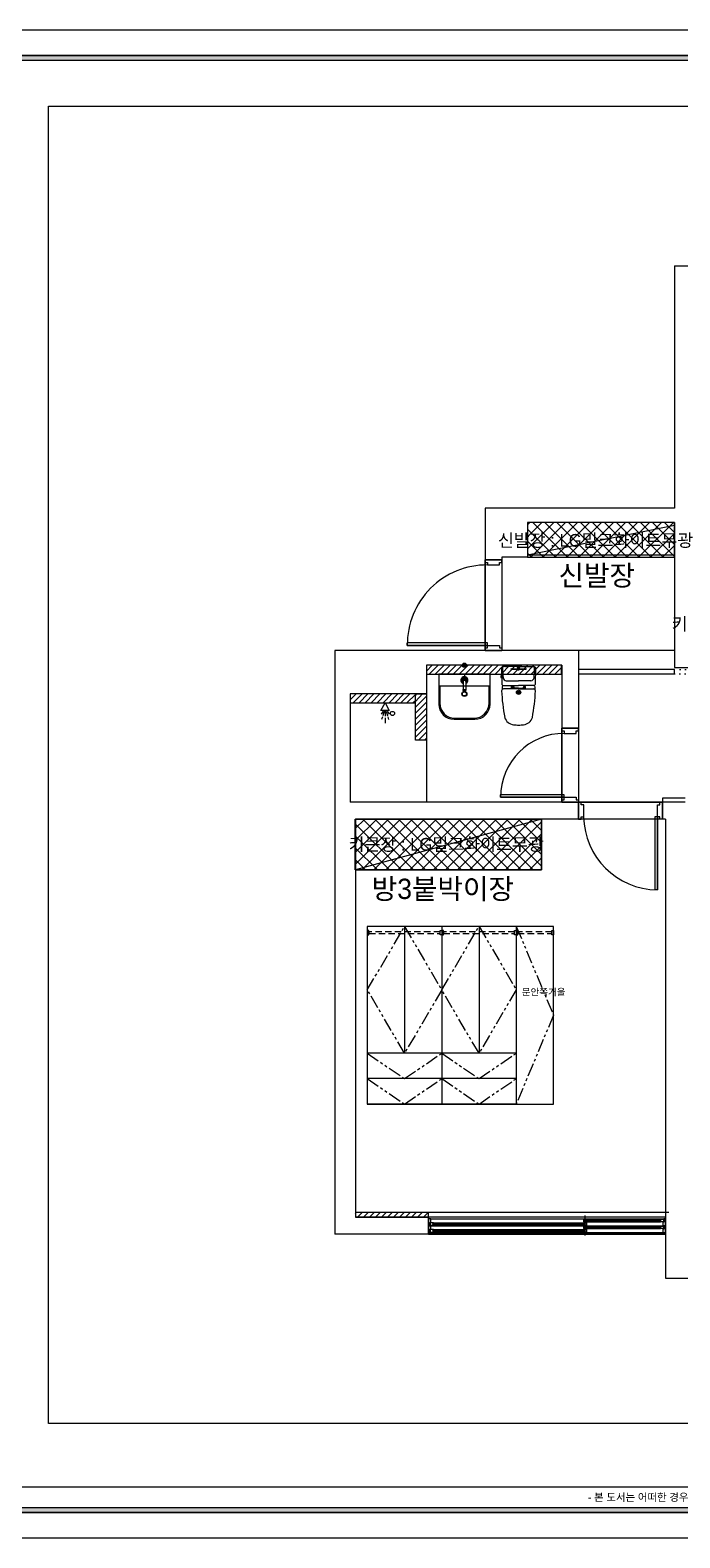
# Model space of a CAD drawing. Header units: inches. Extents: x 4138 to 127072, y -26315 to 43858.
# Drawn here: x 82820 to 90498, y 23974 to 41794 of the extents above; entities that cross this region are included whole.
import ezdxf
from ezdxf.enums import TextEntityAlignment as Align

# ---------------------------------------------------------------- set-up
doc = ezdxf.new("R2010")
doc.units = ezdxf.units.IN
doc.header["$LTSCALE"] = 50
doc.header["$MEASUREMENT"] = 0
for name, pattern in [('DOT', [0.25, 0, -0.25]), ('HID', [2.3, 1.5, -0.8]), ('HIDDEN', [0.375, 0.25, -0.125]), ('PHANTOM2', [1.25, 0.625, -0.125, 0.125, -0.125, 0.125, -0.125])]:
    doc.linetypes.add(name, pattern=pattern)
for name, color, linetype in [('0-ELC TEXT', 7, 'Continuous'), ('0-LINE', 7, 'Continuous'), ('02-WAL', 2, 'Continuous'), ('03-WAL NEW', 3, 'Continuous'), ('04-WIN', 4, 'Continuous'), ('04_FUR', 6, 'Continuous'), ('06-FUR', 6, 'Continuous'), ('06-LIGHT', 4, 'Continuous'), ('07-DIM WAL', 5, 'Continuous'), ('3.기호.계단선', 30, 'Continuous'), ('BATH', 4, 'Continuous'), ('CO-BATH', 6, 'Continuous'), ('FIN', 2, 'Continuous'), ('FORM(YOURNAME)-11', 1, 'Continuous'), ('HL', 6, 'HIDDEN'), ('RC-LIGHT', 7, 'Continuous'), ('도면층2', 2, 'Continuous'), ('도면층4', 4, 'Continuous'), ('도면층5', 5, 'Continuous'), ('욕실설비', 3, 'Continuous')]:
    doc.layers.add(name, color=color, linetype=linetype)
doc.styles.add('YOURNAME', font='HY울릉도M.TTF')
doc.styles.add('코레일둥고', font='Korail_Round_Gothic_Medium.ttf')

# ---------------------------------------------------------------- blocks, each defined once
blk = doc.blocks.new('FORM-PLAN')
at = {"layer": 'FORM(YOURNAME)-11'}
h = blk.add_hatch(color=256, dxfattribs=at)
h.dxf.hatch_style = 1
h.paths.add_polyline_path([(-71444, 55115), (10556, 55115), (10556, 54915), (-71444, 54915)])
h.paths.add_polyline_path([(-71444, -2085), (10556, -2085), (10556, -2285), (-71444, -2285)])
at = {"layer": 'Defpoints', "color": 158}
blk.add_line((1346, -1285), (-71444, -1285), dxfattribs=at)
for points in [[(-71444, -2285), (10556, -2285), (10556, 55115), (-71444, 55115)], [(-69444, 53115), (-64, 53115), (-64, 1215), (-69444, 1215)]]:
    blk.add_lwpolyline(points, close=True, dxfattribs=at)
at = {"layer": 'FORM(YOURNAME)-11', "color": 250}
blk.add_lwpolyline([(-72444, -3285), (11556, -3285), (11556, 56115), (-72444, 56115)], close=True, dxfattribs=at)
at = {"layer": 'FORM(YOURNAME)-11'}
for points in [[(-71444, 55115), (10556, 55115), (10556, 54915), (-71444, 54915)], [(-71444, -2085), (10556, -2085), (10556, -2285), (-71444, -2285)]]:
    blk.add_lwpolyline(points, close=True, dxfattribs=at)
at = {"layer": 'FORM(YOURNAME)-11', "color": 1, "style": 'YOURNAME'}
blk.add_text("- 본 도서는 어떠한 경우에도 무단으로 도용할 수 없으며 도용시 '지적재산권' 보호에 관한 법률에 의거, 법적 분쟁이 발생합니다.  또한 본 도서에 관한 모든 저작권은 당사에 있습니다. -", height=300, dxfattribs=at).set_placement((-32990, -1685), align=Align.MIDDLE_CENTER)
at = {"layer": 'FORM(YOURNAME)-11', "color": 3, "style": 'YOURNAME'}
for tag, height, p in [('1', 450, (9905, 18188)), ('2', 450, (9905, 17544)), ('3', 450, (9905, 16257)), ('4', 450, (9905, 14326)), ('5', 515, (9905, 12009)), ('6', 515, (9905, 9757)), ('7', 515, (9905, 7504)), ('8', 515, (9905, 5252)), ('9', 515, (9905, 2999)), ('10', 515, (5655, 811)), ('11', 515, (9905, 747)), ('12', 515, (5655, -1441)), ('13', 515, (9905, -1441))]:
    blk.add_attdef(tag, text='', height=height, dxfattribs=at).set_placement(p, align=Align.MIDDLE_RIGHT)
blk = doc.blocks.new('ggggg')
at = {"layer": '3.기호.계단선'}
h = blk.add_hatch(color=8, dxfattribs=at)
h.dxf.hatch_style = 1
edge = h.paths.add_edge_path()
edge.add_arc((66208, 5389), 25, 0, 360)
h = blk.add_hatch(color=8, dxfattribs=at)
h.dxf.hatch_style = 1
edge = h.paths.add_edge_path()
edge.add_arc((66848, 5069), 25, 0, 360)
at = {"color": 8}
blk.add_line((66208, 5284), (66208, 5206), dxfattribs=at)
at = {"layer": '0-LINE', "color": 8}
blk.add_line((68690, 5564), (67558, 5564), dxfattribs=at)
at = {"layer": '02-WAL', "color": 8}
for p, q in [((68690, 10111), (71395, 10111)), ((68690, 10111), (68690, 7244)), ((66452, 7244), (66452, 5564)), ((68690, 7244), (66452, 7244)), ((66952, 7075), (66952, 6665)), ((68690, 7075), (66952, 7075)), ((68690, 7075), (68690, 5364)), ((66652, 6634), (66452, 6634)), ((66652, 6665), (66652, 5564)), ((66952, 6665), (66652, 6665)), ((64678, 5564), (64678, -1336)), ((67558, 5564), (64678, 5564)), ((67558, 5564), (67558, 3569)), ((65758, 5389), (65758, 5049)), ((67358, 5389), (65758, 5389)), ((67358, 5389), (67358, 3769)), ((68690, 5364), (71595, 5364)), ((64858, 5049), (64858, 3769)), ((65758, 5049), (64858, 5049)), ((67558, 4644), (67358, 4644)), ((67558, 3769), (64858, 3769)), ((68818, 3769), (67558, 3769)), ((68548, 3769), (68548, 3569)), ((68583, 3569), (64919, 3569)), ((64919, 3569), (64919, -1136)), ((68583, 3569), (68583, -1854)), ((68583, -1136), (64919, -1136)), ((68583, -1336), (64678, -1336)), ((68583, -1854), (69526, -1854))]:
    blk.add_line(p, q, dxfattribs=at)
at = {"layer": '03-WAL NEW', "color": 8, "linetype": 'Continuous'}
for p, q in [((65758, 5320), (65827, 5389)), ((65793, 5284), (65898, 5389)), ((65863, 5284), (65968, 5389)), ((65934, 5284), (66039, 5389)), ((66005, 5284), (66110, 5389)), ((66076, 5284), (66181, 5389)), ((66146, 5284), (66251, 5389)), ((66217, 5284), (66322, 5389)), ((66288, 5284), (66393, 5389)), ((66358, 5284), (66463, 5389)), ((66429, 5284), (66534, 5389)), ((66500, 5284), (66605, 5389)), ((66570, 5284), (66675, 5389)), ((66641, 5284), (66746, 5389)), ((66712, 5284), (66817, 5389)), ((66783, 5284), (66888, 5389)), ((66853, 5284), (66958, 5389)), ((66924, 5284), (67029, 5389)), ((66995, 5284), (67100, 5389)), ((67065, 5284), (67170, 5389)), ((67136, 5284), (67241, 5389)), ((67207, 5284), (67312, 5389)), ((67278, 5284), (67356, 5362)), ((67348, 5284), (67356, 5292)), ((64858, 4980), (64927, 5049)), ((64893, 4944), (64998, 5049)), ((64963, 4944), (65068, 5049)), ((65034, 4944), (65139, 5049)), ((65105, 4944), (65210, 5049)), ((65176, 4944), (65281, 5049)), ((65246, 4944), (65351, 5049)), ((65317, 4944), (65422, 5049)), ((65388, 4944), (65493, 5049)), ((65458, 4944), (65563, 5049)), ((65529, 4944), (65628, 5043)), ((65628, 5033), (65644, 5049)), ((65628, 4962), (65714, 5049)), ((65628, 4892), (65758, 5022)), ((65600, 4944), (65628, 4972)), ((65628, 4821), (65758, 4951)), ((65628, 4750), (65758, 4880)), ((65628, 4680), (65758, 4810)), ((65628, 4609), (65758, 4739)), ((65628, 4538), (65758, 4668)), ((65664, 4504), (65758, 4598)), ((65735, 4504), (65758, 4527)), ((64919, -1092), (64930, -1081)), ((64946, -1136), (65001, -1081)), ((65016, -1136), (65071, -1081)), ((65087, -1136), (65142, -1081)), ((65158, -1136), (65213, -1081)), ((65228, -1136), (65283, -1081)), ((65299, -1136), (65354, -1081)), ((65370, -1136), (65425, -1081)), ((65441, -1136), (65496, -1081)), ((65511, -1136), (65566, -1081)), ((65582, -1136), (65637, -1081)), ((65653, -1136), (65708, -1081)), ((65723, -1136), (65778, -1081))]:
    blk.add_line(p, q, dxfattribs=at)
at = {"layer": '03-WAL NEW', "color": 8}
for p, q in [((65758, 5389), (65758, 5284)), ((67356, 5389), (65758, 5389)), ((67356, 5284), (67356, 5389)), ((65758, 5284), (67356, 5284)), ((65628, 4504), (65628, 5049)), ((65628, 5049), (65758, 5049)), ((65758, 5049), (65758, 4504)), ((64858, 4944), (65628, 4944)), ((65758, 4504), (65628, 4504)), ((65758, 4504), (65758, 3769)), ((68818, 3819), (68548, 3819)), ((68548, 3819), (68548, 3769)), ((65783, -1081), (64919, -1081)), ((64919, -1081), (64919, -1136)), ((64919, -1136), (65783, -1136)), ((68624, -1081), (65119, -1081)), ((65783, -1136), (65783, -1081))]:
    blk.add_line(p, q, dxfattribs=at)
at = {"layer": '04-WIN', "color": 8}
for p, q in [((65532, 5624), (66482, 5624)), ((66633, 3829), (67388, 3829)), ((68488, 2734), (68488, 3599)), ((65783, -1136), (65783, -1336)), ((65783, -1336), (65783, -1136)), ((68583, -1336), (68583, -1136))]:
    blk.add_line(p, q, dxfattribs=at)
at = {"layer": '04-WIN', "color": 8, "linetype": 'Continuous'}
for p, q in [((65800, -1236), (68553, -1236)), ((65813, -1156), (68565, -1156)), ((65813, -1236), (68565, -1236)), ((65842, -1201), (67615, -1201)), ((65842, -1231), (67615, -1231)), ((67633, -1272), (67633, -1115)), ((67633, -1352), (67633, -1195)), ((67650, -1160), (68524, -1160)), ((67650, -1190), (68524, -1190)), ((67650, -1240), (68524, -1240)), ((65800, -1316), (68553, -1316)), ((65842, -1281), (67615, -1281)), ((65842, -1311), (67615, -1311)), ((67650, -1270), (68524, -1270))]:
    blk.add_line(p, q, dxfattribs=at)
at = {"layer": '04-WIN', "color": 8}
blk.add_lwpolyline([(65783, -1336), (68583, -1336), (68583, -1136), (65783, -1136)], close=True, dxfattribs=at)
at = {"layer": '04-WIN', "color": 8, "linetype": 'Continuous'}
for points in [[(65783, -1227), (65783, -1236), (65800, -1236), (65800, -1197), (65813, -1197), (65813, -1156), (65783, -1156), (65783, -1165)], [(65783, -1307), (65783, -1316), (65800, -1316), (65800, -1277), (65813, -1277), (65813, -1236), (65783, -1236), (65783, -1245)], [(67619, -1214), (65838, -1214), (65838, -1218), (67619, -1218), (67619, -1214), (67619, -1218)], [(65842, -1210), (65845, -1211), (65845, -1212), (65846, -1214)], [(65842, -1222), (65845, -1220), (65845, -1219), (65846, -1218)], [(67615, -1210), (67612, -1211), (67612, -1212), (67611, -1214)], [(67615, -1222), (67612, -1220), (67612, -1219), (67611, -1218)], [(67650, -1170), (67653, -1171), (67653, -1172), (67654, -1173)], [(67650, -1181), (67653, -1180), (67653, -1179), (67654, -1177)], [(68524, -1170), (68521, -1171), (68521, -1172), (68520, -1173)], [(68524, -1181), (68521, -1180), (68521, -1179), (68520, -1177)], [(68583, -1165), (68583, -1156), (68565, -1156), (68565, -1195), (68553, -1195), (68553, -1236), (68583, -1236), (68583, -1227)], [(68583, -1245), (68583, -1236), (68565, -1236), (68565, -1275), (68553, -1275), (68553, -1316), (68583, -1316), (68583, -1307)], [(67619, -1294), (65838, -1294), (65838, -1298), (67619, -1298), (67619, -1294), (67619, -1298)], [(65842, -1290), (65845, -1291), (65845, -1292), (65846, -1294)], [(65842, -1302), (65845, -1300), (65845, -1299), (65846, -1298)], [(67615, -1290), (67612, -1291), (67612, -1292), (67611, -1294)], [(67615, -1302), (67612, -1300), (67612, -1299), (67611, -1298)], [(67650, -1250), (67653, -1251), (67653, -1252), (67654, -1253)], [(67650, -1261), (67653, -1260), (67653, -1259), (67654, -1257)], [(68524, -1250), (68521, -1251), (68521, -1252), (68520, -1253)], [(68524, -1261), (68521, -1260), (68521, -1259), (68520, -1257)]]:
    blk.add_lwpolyline(points, dxfattribs=at)
for points in [[(65842, -1211), (65842, -1201), (65804, -1201), (65804, -1231), (65842, -1231), (65842, -1221), (65836, -1219), (65836, -1213)], [(67650, -1170), (67650, -1160), (67615, -1160), (67615, -1190), (67650, -1190), (67650, -1180), (67645, -1179), (67645, -1172)], [(67615, -1211), (67615, -1201), (67650, -1201), (67650, -1231), (67615, -1231), (67615, -1221), (67621, -1219), (67621, -1213)], [(67650, -1250), (67650, -1240), (67615, -1240), (67615, -1270), (67650, -1270), (67650, -1260), (67645, -1259), (67645, -1252)], [(67647, -1177), (68527, -1177), (68527, -1173), (67647, -1173)], [(68524, -1170), (68524, -1160), (68562, -1160), (68562, -1190), (68524, -1190), (68524, -1180), (68530, -1179), (68530, -1172)], [(68524, -1250), (68524, -1240), (68562, -1240), (68562, -1270), (68524, -1270), (68524, -1260), (68530, -1259), (68530, -1252)], [(65842, -1291), (65842, -1281), (65804, -1281), (65804, -1311), (65842, -1311), (65842, -1301), (65836, -1299), (65836, -1293)], [(67615, -1291), (67615, -1281), (67650, -1281), (67650, -1311), (67615, -1311), (67615, -1301), (67621, -1299), (67621, -1293)], [(67647, -1257), (68527, -1257), (68527, -1253), (67647, -1253)]]:
    blk.add_lwpolyline(points, close=True, dxfattribs=at)
at = {"layer": '04_FUR', "color": 8}
for p, q in [((67119, 3569), (64919, 3569)), ((64919, 3569), (64919, 2969)), ((67119, 3569), (64919, 2969)), ((67119, 2969), (67119, 3569)), ((64919, 2969), (67119, 2969))]:
    blk.add_line(p, q, dxfattribs=at)
at = {"layer": '06-FUR', "color": 8}
for p, q in [((66952, 6694), (68690, 7044)), ((66952, 6694), (68690, 6694)), ((68690, 5339), (67558, 5339)), ((67558, 5339), (67558, 5289)), ((67558, 5289), (68690, 5289)), ((68690, 5289), (68690, 5339))]:
    blk.add_line(p, q, dxfattribs=at)
at = {"layer": '06-FUR', "color": 8, "linetype": 'DOT', "ltscale": 5}
for p, q in [((69822, 5339), (68690, 5339)), ((68690, 5339), (68690, 5289)), ((68690, 5289), (69822, 5289))]:
    blk.add_line(p, q, dxfattribs=at)
at = {"layer": '3.기호.계단선', "color": 8}
for centre in [(66208, 5389), (66848, 5069), (65358, 4819)]:
    blk.add_circle(centre, 25, dxfattribs=at)
at = {"layer": 'BATH', "color": 8}
for p, q in [((65220, 4853), (65273, 4944)), ((65320, 4853), (65220, 4853)), ((65247, 4845), (65225, 4810)), ((65259, 4846), (65244, 4789)), ((65271, 4848), (65271, 4786)), ((65273, 4944), (65320, 4853)), ((65283, 4846), (65298, 4789)), ((65295, 4845), (65317, 4810)), ((65240, 4780), (65230, 4746)), ((65271, 4769), (65271, 4706)), ((65302, 4780), (65312, 4746))]:
    blk.add_line(p, q, dxfattribs=at)
at = {"layer": 'CO-BATH', "color": 8}
for p, q in [((65905, 5284), (65905, 4930)), ((66511, 5284), (65905, 5284)), ((66193, 5212), (66193, 5104)), ((66223, 5212), (66223, 5104)), ((66511, 4930), (66511, 5284)), ((65917, 5140), (65917, 4942)), ((66499, 5140), (65917, 5140)), ((66190, 5098), (66190, 5092)), ((66190, 5098), (66225, 5098)), ((66190, 5092), (66225, 5092)), ((66191, 5104), (66191, 5098)), ((66191, 5104), (66224, 5104)), ((66224, 5104), (66224, 5098)), ((66225, 5098), (66225, 5092)), ((66499, 4942), (66499, 5140)), ((66085, 4750), (66331, 4750)), ((66097, 4762), (66319, 4762))]:
    blk.add_line(p, q, dxfattribs=at)
for radius in [30, 24]:
    blk.add_circle((66208, 5050), radius, dxfattribs=at)
for centre, radius, start, end in [((66208, 5212), 42, 290.9248, 249.0751), ((66208, 5212), 36, 294.6243, 245.3757), ((66208, 5212), 30, 300, 240), ((66208, 5212), 21.6, 313.9829, 226.017), ((66208, 5212), 15, 360, 180), ((66085, 4930), 180, 180, 270), ((66097, 4942), 180, 180, 270), ((66319, 4942), 180, 270, 0), ((66331, 4930), 180, 270, 0)]:
    blk.add_arc(centre, radius, start, end, dxfattribs=at)
at = {"layer": 'FIN', "color": 8}
for p, q in [((66840, 5373), (66675, 5373)), ((66692, 5374), (66679, 5374)), ((66692, 5374), (66704, 5374)), ((66856, 5373), (67020, 5373)), ((66702, 5206), (66848, 5206)), ((66993, 5206), (66848, 5206)), ((66667, 5148), (66848, 5148)), ((66848, 5109), (66668, 5109)), ((67028, 5148), (66848, 5148)), ((66848, 5109), (67027, 5109))]:
    blk.add_line(p, q, dxfattribs=at)
for points in [[(66675, 5373), (66663, 5373, 0.421209), (66648, 5358), (66652, 5163, 0.001659)], [(67020, 5373), (67033, 5373, -0.421209), (67048, 5358), (67043, 5163, -0.001659)], [(66667, 5148, 0.371724), (66653, 5133, 0.003515), (66654, 5102, 0.320541)], [(67028, 5148, -0.371724), (67042, 5133, -0.003515), (67042, 5102, -0.320541)]]:
    blk.add_lwpolyline(points, format="xyb", dxfattribs=at)
for centre, radius, start, end in [((66675, 5357), 16, 90, 179.3116), ((67659, 5345), 1000, 179.3116, 185.9437), ((66679, 5389), 15, 180, 270), ((66704, 5389), 15, 270, 0), ((67020, 5357), 16, 0.6884, 90), ((66036, 5345), 1000, 354.0563, 0.6884), ((66704, 5246), 40, 185.9437, 267.5129), ((66991, 5246), 40, 272.4871, 354.0563), ((66668, 5089), 20, 90, 182.3333), ((68852, 5178), 2206, 182.3333, 190.6081), ((66667, 5163), 15, 181.3651, 270), ((64843, 5178), 2206, 349.3919, 357.6667), ((67027, 5089), 20, 357.6667, 90), ((67028, 5163), 15, 270, 358.6349), ((66803, 4811), 126, 198.2964, 263.4241), ((66848, 5088), 406, 261.6993, 270), ((66848, 5088), 406, 270, 278.3007), ((66892, 4811), 126, 276.5759, 341.7036)]:
    blk.add_arc(centre, radius, start, end, dxfattribs=at)
at = {"layer": 'HL', "color": 8, "linetype": 'Continuous'}
for p, q in [((66761, 5348), (66839, 5348)), ((66824, 5379), (66824, 5389)), ((66824, 5379), (66872, 5379)), ((66841, 5375), (66835, 5379)), ((66836, 5368), (66841, 5375)), ((66842, 5333), (66836, 5368)), ((66836, 5368), (66859, 5368)), ((66841, 5375), (66855, 5375)), ((66854, 5333), (66859, 5368)), ((66855, 5375), (66860, 5379)), ((66859, 5368), (66855, 5375)), ((66856, 5348), (66934, 5348)), ((66872, 5379), (66872, 5389)), ((66639, 5259), (66639, 5247)), ((66643, 5263), (66650, 5263)), ((66643, 5243), (66650, 5243)), ((66761, 5341), (66840, 5341)), ((66842, 5333), (66854, 5333)), ((66855, 5341), (66934, 5341)), ((66848, 5116), (66801, 5116)), ((66848, 5116), (66894, 5116))]:
    blk.add_line(p, q, dxfattribs=at)
for points in [[(66765, 5109), (66765, 5133, -0.414214), (66769, 5137), (66786, 5137, -0.414214), (66790, 5133), (66790, 5117), (66790, 5109)], [(66790, 5117), (66799, 5117, -0.414214), (66801, 5115), (66801, 5109)], [(66906, 5117), (66896, 5117, 0.414214), (66894, 5115), (66894, 5109)], [(66930, 5109), (66930, 5133, 0.414214), (66926, 5137), (66910, 5137, 0.414214), (66906, 5133), (66906, 5117), (66906, 5109)]]:
    blk.add_lwpolyline(points, format="xyb", dxfattribs=at)
for centre in [(66778, 5123), (66918, 5123)]:
    blk.add_circle(centre, 8, dxfattribs=at)
for centre, radius, start, end in [((66761, 5345), 3.5, 90, 270), ((66934, 5345), 3.5, 270, 90), ((66643, 5259), 4, 90, 180), ((66643, 5247), 4, 180, 270)]:
    blk.add_arc(centre, radius, start, end, dxfattribs=at)
at = {"layer": '도면층2', "color": 8}
for p, q in [((66452, 6634), (66652, 6634)), ((66452, 5564), (66652, 5564)), ((67358, 4644), (67558, 4644)), ((67358, 3769), (67558, 3769)), ((67558, 3569), (67558, 3769)), ((68548, 3569), (68548, 3769))]:
    blk.add_line(p, q, dxfattribs=at)
at = {"layer": '도면층4', "color": 8}
for p, q in [((66452, 5564), (66452, 6634)), ((66452, 6634), (66652, 6634)), ((66652, 6634), (66652, 5564)), ((66482, 5654), (65532, 5654)), ((65532, 5624), (65532, 5654)), ((66482, 5624), (65532, 5624)), ((66652, 5564), (66452, 5564)), ((66452, 5564), (66652, 5564)), ((66482, 5624), (66482, 5654)), ((67358, 3769), (67358, 4644)), ((67358, 4644), (67558, 4644)), ((67558, 4644), (67558, 3769)), ((67388, 3859), (66633, 3859)), ((66633, 3829), (66633, 3859)), ((67388, 3829), (66633, 3829)), ((67558, 3769), (67358, 3769)), ((67358, 3769), (67558, 3769)), ((67388, 3829), (67388, 3859)), ((67558, 3769), (68548, 3769)), ((67558, 3569), (67558, 3769)), ((68548, 3769), (68548, 3569)), ((68548, 3569), (68548, 3769)), ((68548, 3569), (67558, 3569)), ((68458, 3599), (68458, 2734)), ((68488, 3599), (68458, 3599)), ((68488, 3599), (68488, 2734)), ((68488, 2734), (68458, 2734))]:
    blk.add_line(p, q, dxfattribs=at)
for points in [[(66452, 6634), (66452, 6604), (66482, 6604), (66482, 6574), (66622, 6574), (66622, 6604), (66652, 6604), (66652, 6634), (66452, 6634)], [(66452, 5564), (66452, 5594), (66482, 5594), (66482, 5624), (66622, 5624), (66622, 5594), (66652, 5594), (66652, 5564), (66452, 5564)], [(67358, 4644), (67358, 4614), (67388, 4614), (67388, 4584), (67528, 4584), (67528, 4614), (67558, 4614), (67558, 4644), (67358, 4644)], [(67358, 3769), (67358, 3799), (67388, 3799), (67388, 3829), (67528, 3829), (67528, 3799), (67558, 3799), (67558, 3769), (67358, 3769)], [(67558, 3569), (67588, 3569), (67588, 3599), (67618, 3599), (67618, 3739), (67588, 3739), (67588, 3769), (67558, 3769), (67558, 3569)], [(68548, 3569), (68518, 3569), (68518, 3599), (68488, 3599), (68488, 3739), (68518, 3739), (68518, 3769), (68548, 3769), (68548, 3569)]]:
    blk.add_lwpolyline(points, dxfattribs=at)
at = {"layer": '도면층5', "color": 8}
for centre, radius, start, end in [((66474, 5633), 941, 89.5065, 180.527), ((67390, 3828), 756, 90.1416, 179.9006), ((68498, 3615), 881, 181.0226, 269.3076)]:
    blk.add_arc(centre, radius, start, end, dxfattribs=at)
at = {"layer": '욕실설비', "color": 8}
for p, q in [((65257, 4857), (65257, 4856)), ((65286, 4859), (65286, 4856))]:
    blk.add_line(p, q, dxfattribs=at)

msp = doc.modelspace()

# ---------------------------------------------------------------- hatches: boundary and pattern name
at = {"layer": '04_FUR'}
h = msp.add_hatch(dxfattribs=at)
h.set_pattern_fill('_USER', color=10, scale=100, angle=45, double=1, pattern_type=0)
h.set_pattern_definition([(45, (0, 0), (-70.71068, 70.71068), []), (135, (0, 0), (-70.71068, -70.71068), [])])
h.paths.add_polyline_path([(99528.9, 29085), (100228.9, 29085), (100228.9, 27245), (99528.9, 27245)])
h.paths.add_polyline_path([(100268.9, 29297), (99668.9, 29297), (99668.9, 32933), (100268.9, 32933)])
h.paths.add_polyline_path([(98428.9, 34354), (97148.9, 34354), (97148.9, 33133), (97368.9, 33133), (97368.9, 33954), (98428.9, 33954)])
h.paths.add_polyline_path([(91675.9, 35063), (90675.9, 35063), (90675.9, 34463), (91675.9, 34463)])
h.paths.add_polyline_path([(88695.9, 35564), (90433.9, 35564), (90433.9, 35974), (88695.9, 35974)])
h.paths.add_polyline_path([(88862.9, 31868), (86662.9, 31868), (86662.9, 32468), (88862.9, 32468)])
h.paths.add_polyline_path([(95298.9, 38318), (97098.9, 38318), (97098.9, 38918), (95298.9, 38918)])
h.paths.add_polyline_path([(97818.9, 38573), (97218.9, 38573), (97218.9, 38973), (97818.9, 38973)])
edge = h.paths.add_edge_path()
edge.add_line((95888.9, 37268), (93338.9, 37268))
edge.add_line((93338.9, 37268), (93338.9, 34263))
edge.add_line((93338.9, 34263), (94038.9, 34263))
edge.add_line((94038.9, 34263), (94038.9, 36568))
edge.add_line((94038.9, 36568), (95089.3, 36568))
edge.add_line((95089.3, 36568), (95089.3, 34293))
edge.add_line((95089.3, 34293), (95888.9, 34293))
edge.add_line((95888.9, 34293), (95888.9, 37282.7))

# ---------------------------------------------------------------- linework, layer by layer
for p, q in [((87244.5, 31201.2), (87244.5, 29701.2)), ((87684.5, 31201.2), (87684.5, 29101.2)), ((88124.5, 31201.2), (88124.5, 29701.2)), ((88564.5, 31201.2), (88564.5, 29101.2)), ((87684.5, 29701.2), (86804.5, 29701.2)), ((88564.5, 29701.2), (87684.5, 29701.2)), ((87684.5, 29401.2), (86804.5, 29401.2)), ((88564.5, 29401.2), (87684.5, 29401.2))]:
    msp.add_line(p, q, dxfattribs=at)
at = {"layer": '04_FUR', "color": 10}
for points in [[(88695.9, 35564), (90433.9, 35564), (90433.9, 35974), (88695.9, 35974)], [(88862.9, 31868), (86662.9, 31868), (86662.9, 32468), (88862.9, 32468)]]:
    msp.add_lwpolyline(points, close=True, dxfattribs=at)
at = {"layer": '04_FUR'}
msp.add_lwpolyline([(86804.5, 29101.2), (89004.5, 29101.2), (89004.5, 31201.2), (86804.5, 31201.2)], close=True, dxfattribs=at)
at = {"layer": '06-FUR'}
msp.add_line((88564.5, 29101.2), (86804.5, 29101.2), dxfattribs=at)
at = {"layer": '06-FUR', "color": 8, "linetype": 'HID'}
for points in [[(86804.5, 31101.2), (86824.5, 31101.2), (86824.5, 31151.2), (86804.5, 31151.2)], [(87664.5, 31136.2), (86824.5, 31136.2), (86824.5, 31116.2), (87664.5, 31116.2)], [(87684.5, 31101.2), (87664.5, 31101.2), (87664.5, 31151.2), (87684.5, 31151.2)], [(87684.5, 31101.2), (87704.5, 31101.2), (87704.5, 31151.2), (87684.5, 31151.2)], [(88544.5, 31136.2), (87704.5, 31136.2), (87704.5, 31116.2), (88544.5, 31116.2)], [(88564.5, 31101.2), (88544.5, 31101.2), (88544.5, 31151.2), (88564.5, 31151.2)], [(88564.5, 31101.2), (88584.5, 31101.2), (88584.5, 31151.2), (88564.5, 31151.2)], [(88984.5, 31136.2), (88584.5, 31136.2), (88584.5, 31116.2), (88984.5, 31116.2)], [(89004.5, 31101.2), (88984.5, 31101.2), (88984.5, 31151.2), (89004.5, 31151.2)]]:
    msp.add_lwpolyline(points, close=True, dxfattribs=at)
at = {"layer": '06-LIGHT', "color": 1, "linetype": 'PHANTOM2', "ltscale": 5}
for points in [[(87244.5, 29701.2), (86804.5, 30451.2), (87244.5, 31201.2), (87684.5, 30451.2), (87244.5, 29701.2)], [(88124.5, 29701.2), (87684.5, 30451.2), (88124.5, 31201.2), (88564.5, 30451.2), (88124.5, 29701.2)], [(88564.5, 31201.2), (89004.5, 30151.2), (88564.5, 29101.2)], [(86804.5, 29701.2), (87244.5, 29401.2), (87684.5, 29701.2)], [(87684.5, 29701.2), (88124.5, 29401.2), (88564.5, 29701.2)], [(86804.5, 29401.2), (87244.5, 29101.2), (87684.5, 29401.2)], [(87684.5, 29401.2), (88124.5, 29101.2), (88564.5, 29401.2)]]:
    msp.add_lwpolyline(points, dxfattribs=at)

# ---------------------------------------------------------------- block references
at = {"layer": '07-DIM WAL', "xscale": 0.3, "yscale": 0.3, "zscale": 0.3}
msp.add_blockref('FORM-PLAN', (103871.7, 24959.4), dxfattribs=at)
at = {"layer": '07-DIM WAL'}
msp.add_blockref('ggggg', (21744.2, 28898.7), dxfattribs=at)

# ---------------------------------------------------------------- texts
at = {"layer": '0-ELC TEXT', "style": '코레일둥고'}
msp.add_text('문안쪽거울', height=80, dxfattribs=at).set_placement((88631, 30384))
at = {"layer": '3.기호.계단선', "style": '코레일둥고'}
for s, p in [('신발장 : LG밀크화이트무광', (89501.8, 35688.7)), ('키큰장:LG밀크화이트무광', (91500, 34702.3)), ('키큰장 : LG밀크화이트무광', (87736.6, 32096.1))]:
    msp.add_text(s, height=150, dxfattribs=at).set_placement(p, align=Align.CENTER)
at = {"layer": 'RC-LIGHT', "color": 140, "style": '코레일둥고'}
for s, p in [('신발장', (89064.2, 35468.6)), ('방3붙박이장', (86856.9, 31764.9))]:
    msp.add_text(s, height=240, dxfattribs=at).set_placement(p, align=Align.TOP_LEFT)

doc.saveas('drawing.dxf')
